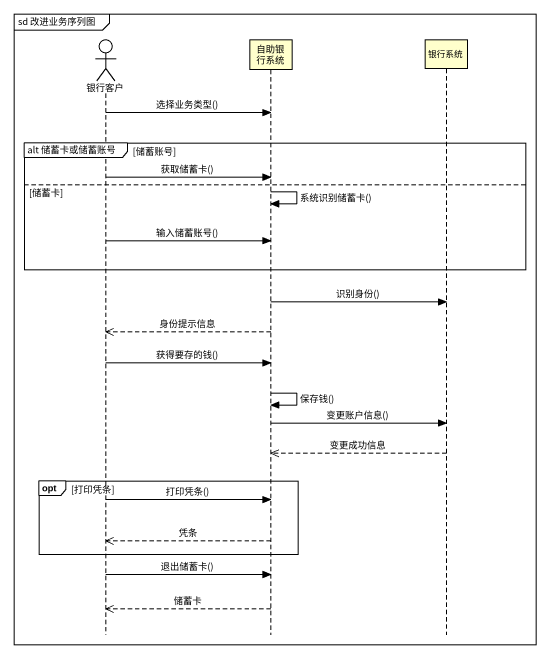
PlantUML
@startuml
mainframe sd 改进业务序列图
hide footbox
actor 银行客户
participant 自助银行系统
participant 银行系统

银行客户 -> 自助银行系统 : 选择业务类型()
group alt 储蓄卡或储蓄账号 [储蓄账号]
  银行客户 -> 自助银行系统 : 获取储蓄卡()
else 储蓄卡
  自助银行系统 -> 自助银行系统 : 系统识别储蓄卡()
  银行客户 -> 自助银行系统 : 输入储蓄账号()
end
自助银行系统 -> 银行系统 : 识别身份()
自助银行系统 -->> 银行客户 : 身份提示信息
银行客户 -> 自助银行系统 : 获得要存的钱()
自助银行系统 -> 自助银行系统 : 保存钱()
自助银行系统 -> 银行系统 : 变更账户信息()
银行系统 -->> 自助银行系统 : 变更成功信息
opt 打印凭条
  银行客户 -> 自助银行系统 : 打印凭条()
  自助银行系统 -->> 银行客户 : 凭条
end
银行客户 -> 自助银行系统 : 退出储蓄卡()
自助银行系统 -->> 银行客户 : 储蓄卡
@enduml
